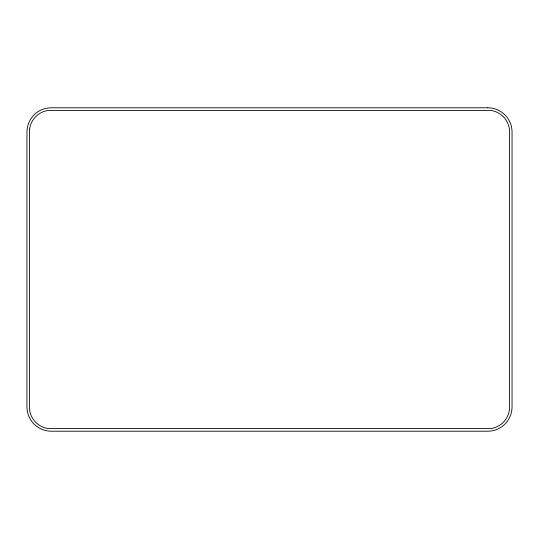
<?xml version="1.0" encoding="UTF-8"?>
<svg xmlns="http://www.w3.org/2000/svg" width="539" height="539" viewBox="0 0 539 539"><rect width="100%" height="100%" fill="white"/><g stroke="black" fill="none" stroke-linecap="round" stroke-linejoin="round"><path stroke-width="0.81" d="M29.564 129.205L29.564 409.795A21.823 21.823 0 0 0 48.355 428.586L490.645 428.586A21.823 21.823 0 0 0 509.436 409.795L509.436 129.205A21.823 21.823 0 0 0 490.645 110.414L48.355 110.414A21.823 21.823 0 0 0 29.564 129.205M487.795 107.8L51.205 107.8A24.255 24.255 0 0 0 26.95 132.055L26.95 406.945A24.255 24.255 0 0 0 51.205 431.2L487.795 431.2A24.255 24.255 0 0 0 512.05 406.945L512.05 132.055A24.255 24.255 0 0 0 487.795 107.8"/></g></svg>
